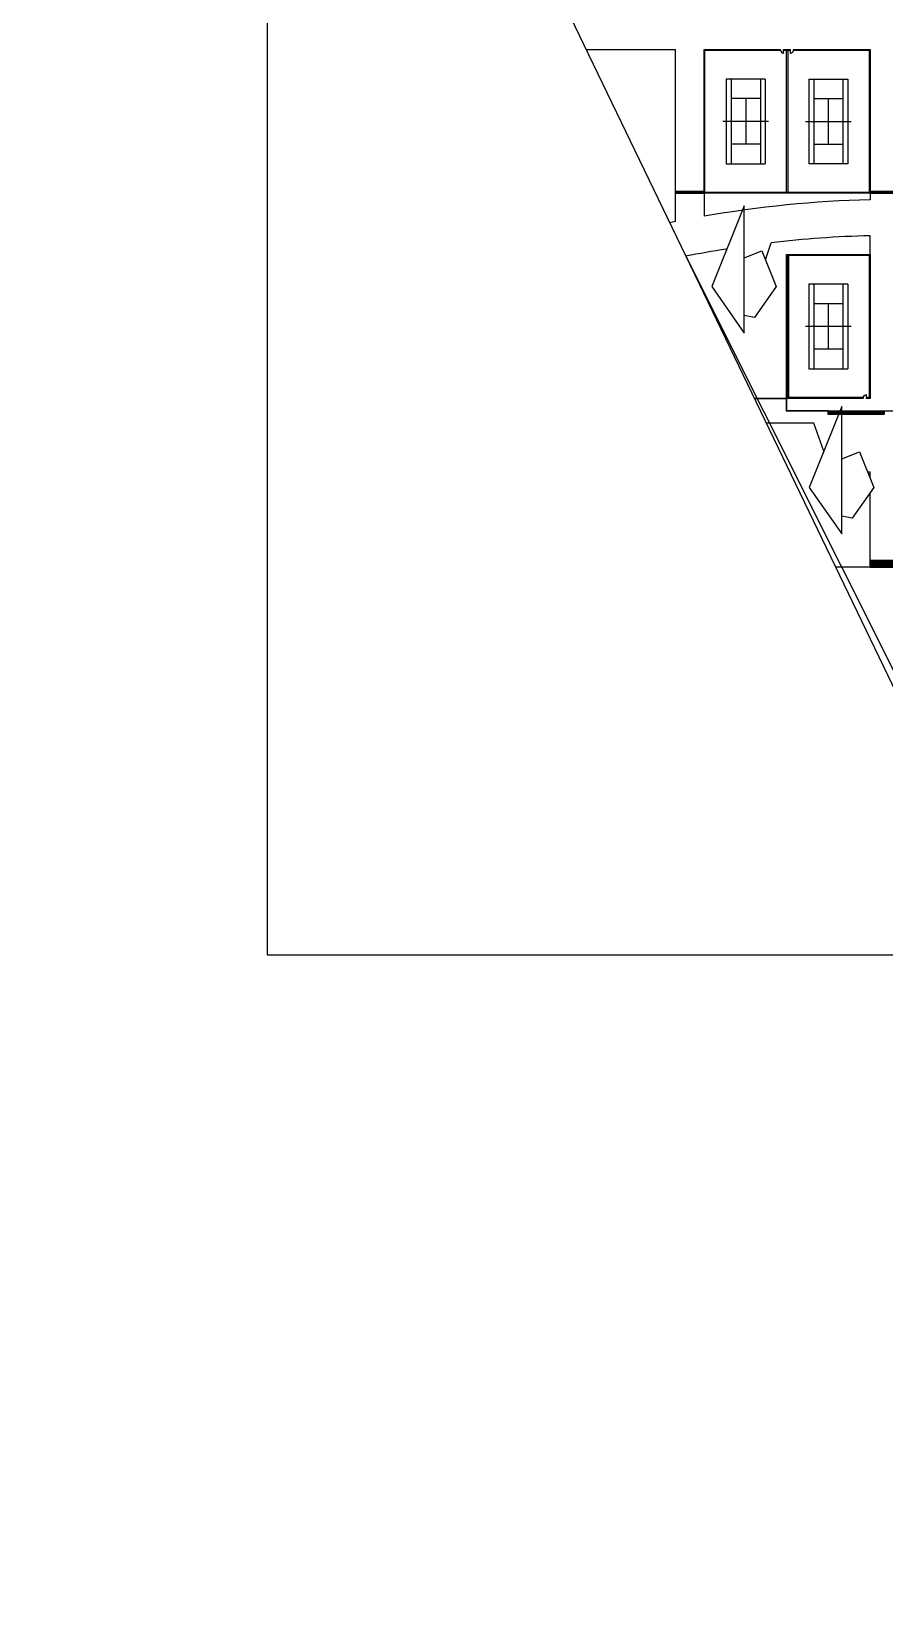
# Model space of a CAD drawing. Extents: x 23317406 to 24383751, y 42324270 to 43451021.
# Drawn here: x 24096097 to 24112055, y 43181450 to 43211074 of the extents above; entities that cross this region are included whole.
import ezdxf

# ---------------------------------------------------------------- set-up
doc = ezdxf.new("R2010")
doc.units = 0
doc.header["$MEASUREMENT"] = 0
doc.layers.get('0').update_dxf_attribs({"linetype": 'CONTINUOUS'})
doc.layers.add('CT', color=9, linetype='CONTINUOUS')
doc.layers.add('墙', color=7, linetype='CONTINUOUS')

msp = doc.modelspace()

# ---------------------------------------------------------------- linework, layer by layer
for p, q in [((24100502.10026, 43220181.14527, -1), (24100502.10026, 43193781.14527, -1)), ((24100502.10026, 43193781.14527, -1), (24135160.46297, 43193781.14527, -1))]:
    msp.add_line(p, q)
at = {"layer": 'CT', "color": 6, "linetype": 'ByBlock'}
for p, q in [((24108344.01223, 43206860.49796, -1), (24104946.6121, 43213919.67304, -1)), ((24106477.4858, 43210738.79794, -1), (24108147.03465, 43210738.79794, -1)), ((24108147.03465, 43207514.61253, -1), (24108147.03465, 43210738.79794, -1)), ((24108680.36798, 43208045.46461, -1), (24108680.36798, 43210738.79794, -1)), ((24108680.36798, 43210738.79794, -1), (24110110.36798, 43210738.79794, -1)), ((24108693.70132, 43208058.79794, -1), (24108693.70132, 43210725.46461, -1)), ((24108693.70132, 43210725.46461, -1), (24110110.36798, 43210725.46461, -1)), ((24110110.36798, 43210725.46461, -1), (24110110.36798, 43210738.79794, -1)), ((24110170.36798, 43210725.46461, -1), (24110170.36798, 43210738.79794, -1)), ((24110170.36798, 43210738.79794, -1), (24110297.03465, 43210738.79794, -1)), ((24110170.36798, 43210672.13128, -1), (24110170.36798, 43210732.13128, -1)), ((24110170.36798, 43210725.46461, -1), (24110297.03465, 43210725.46461, -1)), ((24110217.03465, 43210725.46461, -1), (24110217.03465, 43208058.79794, -1)), ((24110250.36798, 43210725.46461, -1), (24110250.36798, 43208058.79794, -1)), ((24110297.03465, 43210725.46461, -1), (24110297.03465, 43210738.79794, -1)), ((24110297.03465, 43210672.13128, -1), (24110297.03465, 43210732.13128, -1)), ((24110357.03465, 43210725.46461, -1), (24110357.03465, 43210738.79794, -1)), ((24110357.03465, 43210738.79794, -1), (24111787.03465, 43210738.79794, -1)), ((24110357.03465, 43210725.46461, -1), (24111773.70132, 43210725.46461, -1)), ((24111773.70132, 43210725.46461, -1), (24111773.70132, 43208058.79794, -1)), ((24111787.03465, 43210738.79794, -1), (24111787.03465, 43208045.46461, -1)), ((24109094.68465, 43210184.46461, -1), (24109094.68465, 43208599.79794, -1)), ((24109826.01798, 43210184.46461, -1), (24109094.68465, 43210184.46461, -1)), ((24109186.01798, 43210184.46461, -1), (24109186.01798, 43208599.79794, -1)), ((24109734.68465, 43210184.46461, -1), (24109734.68465, 43208599.79794, -1)), ((24109826.01798, 43210184.46461, -1), (24109826.01798, 43208599.79794, -1)), ((24110641.38465, 43210184.46461, -1), (24110641.38465, 43208599.79794, -1)), ((24110641.38465, 43210184.46461, -1), (24111372.71798, 43210184.46461, -1)), ((24110732.71798, 43210184.46461, -1), (24110732.71798, 43208599.79794, -1)), ((24111281.38465, 43210184.46461, -1), (24111281.38465, 43208599.79794, -1)), ((24111372.71798, 43210184.46461, -1), (24111372.71798, 43208599.79794, -1)), ((24109734.68465, 43209818.79794, -1), (24109186.01798, 43209818.79794, -1)), ((24109460.35132, 43209818.79794, -1), (24109460.35132, 43208965.46461, -1)), ((24110732.71798, 43209818.79794, -1), (24111281.38465, 43209818.79794, -1)), ((24111007.05132, 43209818.79794, -1), (24111007.05132, 43208965.46461, -1)), ((24109886.68465, 43209392.13128, -1), (24109034.01798, 43209392.13128, -1)), ((24110580.71798, 43209392.13128, -1), (24111433.38465, 43209392.13128, -1)), ((24109734.68465, 43208965.46461, -1), (24109186.01798, 43208965.46461, -1)), ((24110732.71798, 43208965.46461, -1), (24111281.38465, 43208965.46461, -1)), ((24109094.68465, 43208599.79794, -1), (24109826.01798, 43208599.79794, -1)), ((24111372.71798, 43208599.79794, -1), (24110641.38465, 43208599.79794, -1)), ((24108147.03465, 43208088.13128, -1), (24108680.36798, 43208088.13128, -1)), ((24108147.03465, 43208066.79794, -1), (24108680.36798, 43208066.79794, -1)), ((24111773.70132, 43208058.79794, -1), (24108693.70132, 43208058.79794, -1)), ((24111787.03465, 43208088.13128, -1), (24112320.36798, 43208088.13128, -1)), ((24111787.03465, 43208066.79794, -1), (24112320.36798, 43208066.79794, -1)), ((24108147.03465, 43208045.46461, -1), (24108680.36798, 43208045.46461, -1)), ((24108680.36798, 43208045.46461, -1), (24108680.36798, 43207614.74053, -1)), ((24111787.03465, 43208045.46461, -1), (24108680.36798, 43208045.46461, -1)), ((24109433.70132, 43207812.16482, -1), (24108824.82883, 43206298.79794, -1)), ((24109433.70132, 43205429.23791, -1), (24109433.70132, 43207812.16482, -1)), ((24111787.03465, 43208045.46461, -1), (24112320.36798, 43208045.46461, -1)), ((24111787.03465, 43208045.46461, -1), (24111787.03465, 43207925.59026, -1)), ((24111787.03465, 43206898.79794, -1), (24111787.03465, 43207252.0113, -1)), ((24109099.92697, 43206982.56085, -1), (24109093.75956, 43207001.1718, -1)), ((24109433.70132, 43206834.79273, -1), (24109761.02065, 43206965.46461, -1)), ((24109761.02065, 43206965.46461, -1), (24110029.24047, 43206298.79794, -1)), ((24109828.38291, 43206798.03414, -1), (24109934.32362, 43207117.72358, -1)), ((24110227.03465, 43204205.46461, -1), (24110227.03465, 43206898.79794, -1)), ((24110227.03465, 43206898.79794, -1), (24111787.03465, 43206898.79794, -1)), ((24110240.36798, 43204218.79794, -1), (24110240.36798, 43206885.46461, -1)), ((24110240.36798, 43206885.46461, -1), (24111773.70132, 43206885.46461, -1)), ((24110260.36798, 43206885.46461, -1), (24110260.36798, 43204218.79794, -1)), ((24111773.70132, 43206885.46461, -1), (24111773.70132, 43204218.79794, -1)), ((24111787.03465, 43206898.79794, -1), (24111787.03465, 43204205.46461, -1)), ((24114094.22535, 43195373.77296, -1), (24108344.01223, 43206860.49796, -1)), ((24113913.74199, 43195287.61992, -1), (24108344.01223, 43206860.49796, -1)), ((24108824.82883, 43206298.79794, -1), (24109433.70132, 43205429.23791, -1)), ((24110029.24047, 43206298.79794, -1), (24109625.4756, 43205722.16194, -1)), ((24110641.35132, 43206344.46461, -1), (24110641.35132, 43204759.79794, -1)), ((24111372.68465, 43206344.46461, -1), (24110641.35132, 43206344.46461, -1)), ((24110732.68465, 43206344.46461, -1), (24110732.68465, 43204759.79794, -1)), ((24111281.35132, 43206344.46461, -1), (24111281.35132, 43204759.79794, -1)), ((24111372.68465, 43206344.46461, -1), (24111372.68465, 43204759.79794, -1)), ((24111281.35132, 43205978.79794, -1), (24110732.68465, 43205978.79794, -1)), ((24111007.01798, 43205978.79794, -1), (24111007.01798, 43205125.46461, -1)), ((24109625.4756, 43205722.16194, -1), (24109433.70132, 43205755.97692, -1)), ((24111433.35132, 43205552.13128, -1), (24110580.68465, 43205552.13128, -1)), ((24111281.35132, 43205125.46461, -1), (24110732.68465, 43205125.46461, -1)), ((24110641.35132, 43204759.79794, -1), (24111372.68465, 43204759.79794, -1)), ((24110227.03465, 43204205.46461, -1), (24109621.81178, 43204205.46461, -1)), ((24110223.70132, 43204202.13128, -1), (24109623.41603, 43204202.13128, -1)), ((24110223.70132, 43204202.13128, -1), (24110223.70132, 43203968.79794, -1)), ((24110227.03465, 43204205.46461, -1), (24110227.03465, 43203972.13128, -1)), ((24111657.03465, 43204205.46461, -1), (24110227.03465, 43204205.46461, -1)), ((24111657.40617, 43204218.79794, -1), (24110240.36798, 43204218.79794, -1)), ((24111657.03465, 43204218.79794, -1), (24111657.03465, 43204205.46461, -1)), ((24111717.03465, 43204272.13128, -1), (24111717.03465, 43204212.13128, -1)), ((24111717.03465, 43204218.79794, -1), (24111717.03465, 43204205.46461, -1)), ((24111773.70132, 43204218.79794, -1), (24111717.03465, 43204218.79794, -1)), ((24111787.03465, 43204205.46461, -1), (24111717.03465, 43204205.46461, -1)), ((24110220.36798, 43204198.79794, -1), (24109625.02027, 43204198.79794, -1)), ((24110220.36798, 43204198.79794, -1), (24110220.36798, 43203965.46461, -1)), ((24111000.36798, 43203965.46461, -1), (24110220.36798, 43203965.46461, -1)), ((24111003.70132, 43203968.79794, -1), (24110223.70132, 43203968.79794, -1)), ((24110227.03465, 43203972.13128, -1), (24111007.03465, 43203972.13128, -1)), ((24111260.36798, 43204052.16482, -1), (24110651.49549, 43202538.79794, -1)), ((24111000.36798, 43203965.46461, -1), (24111000.36798, 43203908.13128, -1)), ((24111003.70132, 43203968.79794, -1), (24111003.70132, 43203908.13128, -1)), ((24111007.03465, 43203972.13128, -1), (24111007.03465, 43203908.13128, -1)), ((24111007.03465, 43203972.13128, -1), (24112053.70132, 43203972.13128, -1)), ((24111007.03465, 43203950.79794, -1), (24112053.70132, 43203950.79794, -1)), ((24111007.03465, 43203929.46461, -1), (24112053.70132, 43203929.46461, -1)), ((24111007.03465, 43203908.13128, -1), (24112053.70132, 43203908.13128, -1)), ((24111260.36798, 43201669.23791, -1), (24111260.36798, 43204052.16482, -1)), ((24112053.70132, 43203972.13128, -1), (24112053.70132, 43203908.13128, -1)), ((24112053.70132, 43203972.13128, -1), (24115327.65014, 43203972.13128, -1)), ((24110733.42731, 43203738.79794, -1), (24109846.40649, 43203738.79794, -1)), ((24110923.97825, 43203216.06023, -1), (24110733.42731, 43203738.79794, -1)), ((24111260.36798, 43203074.79273, -1), (24111587.68732, 43203205.46461, -1)), ((24111587.68732, 43203205.46461, -1), (24111855.90714, 43202538.79794, -1)), ((24111737.89042, 43202832.13128, -1), (24111787.03465, 43202832.13128, -1)), ((24111787.03465, 43202709.98214, -1), (24111787.03465, 43202832.13128, -1)), ((24110651.49549, 43202538.79794, -1), (24111260.36798, 43201669.23791, -1)), ((24111855.90714, 43202538.79794, -1), (24111452.14227, 43201962.16194, -1)), ((24111787.03465, 43201045.46461, -1), (24111787.03465, 43202440.43783, -1)), ((24111452.14227, 43201962.16194, -1), (24111260.36798, 43201995.97692, -1)), ((24111787.03465, 43201045.46461, -1), (24111142.63883, 43201045.46461, -1)), ((24111787.03465, 43201173.46461, -1), (24112320.36798, 43201173.46461, -1)), ((24111787.03465, 43201152.13128, -1), (24112320.36798, 43201152.13128, -1)), ((24111787.03465, 43201130.79794, -1), (24112320.36798, 43201130.79794, -1)), ((24111787.03465, 43201109.46461, -1), (24112320.36798, 43201109.46461, -1)), ((24111787.03465, 43201088.13128, -1), (24112320.36798, 43201088.13128, -1)), ((24111787.03465, 43201066.79794, -1), (24112320.36798, 43201066.79794, -1)), ((24111787.03465, 43201045.46461, -1), (24112320.36798, 43201045.46461, -1))]:
    msp.add_line(p, q, dxfattribs=at)
for centre in [(24110170.36798, 43210672.13128, -1), (24110297.03465, 43210672.13128, -1), (24111717.03465, 43204272.13128, -1)]:
    msp.add_circle(centre, 1.33333, dxfattribs=at)
for centre, radius, start, end in [((24110170.36798, 43210732.13128, -1), 60, 180, 270), ((24110297.03465, 43210732.13128, -1), 60, 270, 0), ((24112354.65355, 43186573.13352, -1), 21360, 91.522752641, 99.905119119), ((24112354.65355, 43186573.13352, -1), 21360, 101.360757964, 101.654526171), ((24112354.65355, 43186573.13352, -1), 20686.66667, 91.572329188, 96.718967396), ((24112354.65355, 43186573.13352, -1), 20686.66667, 99.069513112, 101.187482297), ((24111717.03465, 43204212.13128, -1), 60, 90, 180), ((24111002.03465, 43203908.13128, -1), 1.66667, 180, 0)]:
    msp.add_arc(centre, radius, start, end, dxfattribs=at)
at = {"layer": '墙', "ltscale": 5000}
for start, end in [(67.1172342395, 67.1172342395), (66.2587266313, 66.2587266313), (64.4772342395, 64.4772342395), (64.9387266313, 64.9387266313)]:
    msp.add_arc((23850578.58196, 42857442.58139), 533172.67138, start, end, dxfattribs=at)
at = {"layer": '墙'}
for centre, start, end in [((23850634.74669, 42857737.27781), 79.4743453394, 79.4743453394), ((23850639.30178, 42857736.37231), 78.1227654233, 78.1227654233), ((23850644.55659, 42857735.23786), 77.5606287088, 77.5606287088), ((23850649.0789, 42857734.18074), 76.2090487927, 76.2090487927)]:
    msp.add_arc(centre, 530172.67138, start, end, dxfattribs=at)

doc.saveas('drawing.dxf')
